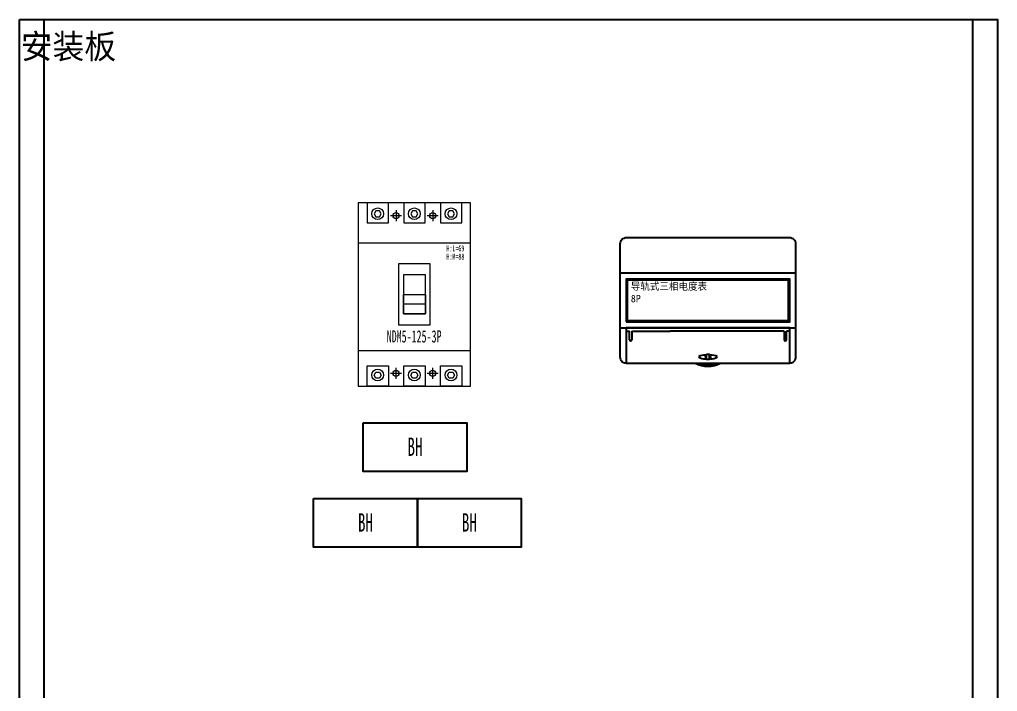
# Model space of a CAD drawing. Extents: x 384754 to 385554, y 356566 to 358766.
# Drawn here: x 384754 to 385554, y 358216 to 358766 of the extents above; entities that cross this region are included whole.
import ezdxf
from ezdxf.enums import TextEntityAlignment as Align

# ---------------------------------------------------------------- set-up
doc = ezdxf.new("R2010")
doc.units = 0
doc.header["$MEASUREMENT"] = 0
doc.linetypes.add('DASH', pattern=[0.35, 0.25, -0.1])
doc.linetypes.add('DASHED', pattern=[0.75, 0.5, -0.25])
doc.layers.add('元件', color=7, linetype='Continuous')
doc.layers.add('布置图', color=30, linetype='Continuous')
doc.layers.add('细线', color=7, linetype='Continuous', lineweight=0)
doc.styles.add('LEAD', font='', dxfattribs={"width": 0.8})
doc.styles.add('宋', font='', dxfattribs={"width": 0.7})
doc.styles.get('LEAD').set_extended_font_data('SimSun')
doc.styles.get('宋').set_extended_font_data('SimSun')

# ---------------------------------------------------------------- blocks, each defined once
blk = doc.blocks.new('Manufacturer光辉PartName塑壳断路器Series125ShellFrameLimitingCurrentRemarkPartTypeMinCurrent1MaxCurrent125Poles3PMinPower0MaxPower0LibType2DelFlgfalseUpdateDate')
at = {"layer": '细线'}
for p, q in [((-19.53, 64.5), (-10.47, 64.5)), ((-15, 69.03), (-15, 59.97)), ((10.47, 64.5), (19.53, 64.5)), ((15, 69.03), (15, 59.97)), ((-15, -69.03), (-15, -59.97)), ((15, -69.03), (15, -59.97)), ((-19.53, -64.5), (-10.47, -64.5)), ((10.47, -64.5), (19.53, -64.5))]:
    blk.add_line(p, q, dxfattribs=at)
for points in [[(-46, -75), (46, -75), (46, 75), (-46, 75)], [(-38.75, 58.5), (-21.25, 58.5), (-21.25, 75), (-38.75, 75)], [(-8.75, 58.5), (8.75, 58.5), (8.75, 75), (-8.75, 75)], [(21.25, 58.5), (38.75, 58.5), (38.75, 75), (21.25, 75)], [(-46, -46), (46, -46), (46, 42), (-46, 42)], [(-13, -25), (13, -25), (13, 25), (-13, 25)], [(-9, -16), (9, -16), (9, 16), (-9, 16)], [(-9, 0), (9, 0), (9, -16), (-9, -16)], [(-9, 0), (9, 0), (9, -8), (-9, -8)], [(-38.75, -58.5), (-21.25, -58.5), (-21.25, -75), (-38.75, -75)], [(-8.75, -58.5), (8.75, -58.5), (8.75, -75), (-8.75, -75)], [(21.25, -58.5), (38.75, -58.5), (38.75, -75), (21.25, -75)]]:
    blk.add_lwpolyline(points, close=True, dxfattribs=at)
at = {"layer": '细线', "color": 7}
for points in [[(-27.19, 66), (-28.59, 68.43), (-31.41, 68.43), (-32.81, 66), (-31.41, 63.57), (-28.59, 63.57)], [(2.81, 66), (1.41, 68.43), (-1.41, 68.43), (-2.81, 66), (-1.41, 63.57), (1.41, 63.57)], [(32.81, 66), (31.41, 68.43), (28.59, 68.43), (27.19, 66), (28.59, 63.57), (31.41, 63.57)], [(-27.19, -66), (-28.59, -68.43), (-31.41, -68.43), (-32.81, -66), (-31.41, -63.57), (-28.59, -63.57)], [(2.81, -66), (1.41, -68.43), (-1.41, -68.43), (-2.81, -66), (-1.41, -63.57), (1.41, -63.57)], [(32.81, -66), (31.41, -68.43), (28.59, -68.43), (27.19, -66), (28.59, -63.57), (31.41, -63.57)]]:
    blk.add_lwpolyline(points, close=True, dxfattribs=at)
for centre in [(-30, 66), (0, 66), (30, 66), (-30, -66), (0, -66), (30, -66)]:
    blk.add_circle(centre, 4.8, dxfattribs=at)
at = {"layer": '细线'}
for centre in [(-15, 64.5), (15, 64.5), (-15, -64.5), (15, -64.5)]:
    blk.add_circle(centre, 2.5, dxfattribs=at)
at = {"layer": '细线', "color": 7, "attachment_point": 1, "style": '宋'}
for s, insert, char_height, width in [('\\pxql;{\\fFangSong_GB2312|b0|i0|c134|p49;\\W0.6;H:L=69}', (26.23, 40.19), 5, 16.7991), ('\\pxql;{\\fFangSong_GB2312|b0|i0|c134|p49;\\W0.6;H:M=88}', (26.23, 33.45), 5, 16.7991), ('\\pxql;{\\fFangSong_GB2312|b0|i0|c134|p49;\\W0.6;NDM5-125-3P}', (-22.68, -29.34), 10, 49.2649)]:
    blk.add_mtext(s, dxfattribs=dict(at, insert=insert, char_height=char_height, width=width))
blk = doc.blocks.new('Manufacturer光辉PartName电流互感器SeriesBH0.66ShellFrameLimitingCurrentRemarkPartTypeMinCurrent0MaxCurrent0PolesMinPower0MaxPower0LibType2DelFlgfalseUpdateDate')
at = {"color": 0, "transparency": 33554687}
blk.add_lwpolyline([(-42.5, 20), (42.5, 20), (42.5, -20), (-42.5, -20)], close=True, dxfattribs=at)
at = {"layer": '元件', "linetype": 'DASH', "transparency": 33554687, "style": 'LEAD', "width": 0.6}
blk.add_text('BH', height=15, dxfattribs=at).set_placement((0, -7.16), align=Align.CENTER)
blk = doc.blocks.new('Manufacturer光辉PartName电能表Series导轨式ShellFrameLimitingCurrentRemarkPartTypeMinCurrent1MaxCurrent500PolesMinPower0MaxPower0LibType2DelFlgfalseUpdateDate')
for p, q in [((-67, -24.65), (-64.15, -24.65)), ((-62.36, -24.65), (-31, -24.65)), ((62.36, -24.65), (-31, -24.65)), ((67, -24.65), (64.15, -24.65)), ((-2.07, -45.68), (-2.07, -44.19)), ((-2.07, -45.68), (-2.07, -47.17)), ((2.07, -45.68), (2.07, -44.19)), ((2.07, -45.68), (2.07, -47.17))]:
    blk.add_line(p, q)
blk.add_lwpolyline([(-67, -50.72), (67, -50.72, 0.414214), (72, -45.72), (72, 46.78, 0.414214), (67, 51.78), (-67, 51.78, 0.414214), (-72, 46.78), (-72, -45.72, 0.414214)], format="xyb", close=True)
for points in [[(-72, -21.97), (72, -21.97), (72, 23.03), (-72, 23.03)], [(-67, -16.97), (67, -16.97), (67, 18.03), (-67, 18.03)], [(-66, -15.97), (66, -15.97), (66, 17.03), (-66, 17.03)], [(-67, -50.72), (67, -50.72), (67, -21.97), (-67, -21.97)], [(-1.05, -43.51), (1.05, -43.51), (1.05, -47.85), (-1.05, -47.85)]]:
    blk.add_lwpolyline(points, close=True)
for points in [[(-64.15, -31.68), (-64.15, -24.65)], [(-62.36, -24.65), (-62.36, -31.68)], [(62.36, -24.65), (62.36, -31.68)], [(64.15, -31.68), (64.15, -24.65)]]:
    blk.add_lwpolyline(points)
for centre, radius, start, end in [((-63.26, -31.68), 0.9, 180, 0), ((63.26, -31.68), 0.9, 180, 0), ((-3.11, -51.85), 7.73, 82.24885, 127.05814), ((-3.11, -39.52), 7.73, 232.94186, 277.75115), ((3.11, -51.85), 7.73, 52.94186, 97.75115), ((3.11, -39.52), 7.73, 262.24885, 307.05814), ((0, -30.87), 22.43, 242.26894, 297.73106), ((0, -30.87), 21.43, 247.88718, 292.11282)]:
    blk.add_arc(centre, radius, start, end)
at = {"insert": (-63.07, 15.13), "char_height": 6, "width": 68.4463, "attachment_point": 1}
blk.add_mtext('导轨式三相电度表\\P8P', dxfattribs=at)

msp = doc.modelspace()

# ---------------------------------------------------------------- linework, layer by layer
at = {"color": 2}
for points in [[(384754.18, 358765.86), (384774.18, 358765.86), (384774.18, 356565.86), (384754.18, 356565.86)], [(385534.18, 358765.86), (385554.18, 358765.86), (385554.18, 356565.86), (385534.18, 356565.86)]]:
    msp.add_lwpolyline(points, close=True, dxfattribs=at)
at = {"layer": '布置图', "linetype": 'DASHED'}
msp.add_lwpolyline([(384754.18, 358765.86), (385554.18, 358765.86), (385554.18, 356565.86), (384754.18, 356565.86)], close=True, dxfattribs=at)

# ---------------------------------------------------------------- block references
for name, p in [('Manufacturer光辉PartName塑壳断路器Series125ShellFrameLimitingCurrentRemarkPartTypeMinCurrent1MaxCurrent125Poles3PMinPower0MaxPower0LibType2DelFlgfalseUpdateDate', (385077.18, 358540.86)), ('Manufacturer光辉PartName电能表Series导轨式ShellFrameLimitingCurrentRemarkPartTypeMinCurrent1MaxCurrent500PolesMinPower0MaxPower0LibType2DelFlgfalseUpdateDate', (385317.33, 358535.36)), ('Manufacturer光辉PartName电流互感器SeriesBH0.66ShellFrameLimitingCurrentRemarkPartTypeMinCurrent0MaxCurrent0PolesMinPower0MaxPower0LibType2DelFlgfalseUpdateDate', (385077.68, 358415.86)), ('Manufacturer光辉PartName电流互感器SeriesBH0.66ShellFrameLimitingCurrentRemarkPartTypeMinCurrent0MaxCurrent0PolesMinPower0MaxPower0LibType2DelFlgfalseUpdateDate', (385037.18, 358353.86)), ('Manufacturer光辉PartName电流互感器SeriesBH0.66ShellFrameLimitingCurrentRemarkPartTypeMinCurrent0MaxCurrent0PolesMinPower0MaxPower0LibType2DelFlgfalseUpdateDate', (385122.18, 358353.86))]:
    msp.add_blockref(name, p)

# ---------------------------------------------------------------- texts
at = {"color": 0}
msp.add_text('安装板', height=20, dxfattribs=at).set_placement((384755.18, 358743.86), align=Align.MIDDLE_LEFT)

doc.saveas('drawing.dxf')
